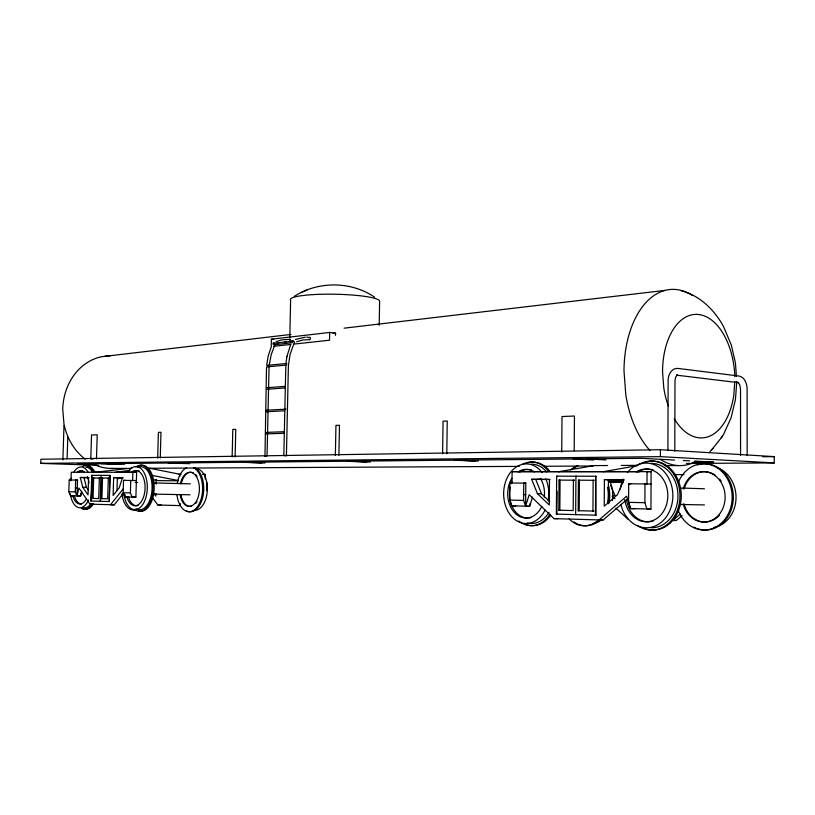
<?xml version="1.0" encoding="UTF-8"?>
<svg xmlns="http://www.w3.org/2000/svg" width="815" height="815" viewBox="0 0 815 815"><rect width="100%" height="100%" fill="white"/><g stroke="black" fill="none" stroke-linecap="round" stroke-linejoin="round"><path stroke-width="1.22" d="M667.913 449.962L668.117 380.992C667.862 375.236 671.499 367.575 678.233 368.462L739.205 376.061C744.91 377.345 747.08 384.008 747.111 389.203L747.172 455.605M674.8 451.265L674.983 381.033L675.574 377.304L677.326 374.869L676.521 375.155L738.512 382.673L738.054 382.255L739.745 384.731L740.529 389.346L740.56 455.544M532.541 497.089L529.648 506.247L511.749 505.86L509.762 500.115L509.946 482.979L511.983 483.04L512.105 471.651L651.093 471.64L650.951 509.039L646.906 508.978L644.899 502.682L644.971 483.886L651.042 484.09M647.049 471.467L646.998 483.957L628.701 483.774L628.61 502.366L630.616 508.601L650.951 509.039M660.415 449.727L774.24 456.614L774.25 462.91L660.394 456.634L660.415 449.727L40.893 459.242L40.75 463.378L98.747 465.345M604.384 479.617L604.231 506.186L617.373 494.776L624.076 479.699L604.384 479.617L623.709 479.831M608.306 503.731L608.438 479.76M574.188 450.644L574.453 416.037L562.004 416.526L561.718 452.07M578.181 510.699L578.405 480.188L594.155 480.29L593.137 480.259L592.933 511.076L593.952 511.087L578.181 510.699L579.2 510.71L579.424 480.218L578.405 480.188M595.979 515.182L595.724 476.235L595.47 515.182L595.979 515.182L556.36 514.082L556.676 476.164L596.234 476.255M529.668 503.945L529.648 506.247L525.573 506.186L523.587 500.379L523.76 483.071L525.807 483.132L525.573 506.186L529.19 494.705L553.976 518.615L603.039 520.041L627.845 498.719M557.053 491.343L556.869 514.082L556.36 514.082M558.825 510.21L559.07 480.096L574.432 480.198L573.414 480.167L573.19 510.567L558.825 510.21L559.844 510.221L560.088 480.137L559.07 480.096M442.606 453.823L443.065 421.192L447.231 421.029L446.793 453.761M379.199 325.246L379.617 301.061A44.642 6.214 1.1 0 0 331.939 294.184A44.642 6.214 1.1 0 0 290.609 300.236L289.794 338.256M335.505 335.362L335.546 333.162L329.668 332.449L329.515 340.212L293.481 344.144M335.362 455.412L335.943 425.399L339.468 425.257L338.897 455.361M285.821 365.395L283.834 455.585L285.902 455.656L286.422 455.646L288.398 365.517L290.059 354.505L293.665 344.368M269.052 367.29L267.035 455.931L264.967 455.921L266.515 367.168M271.232 346.579L271.405 339.193L329.668 332.449M232.153 456.94L232.815 429.444L235.769 429.332L235.117 456.899M205.166 478.945L205.278 474.381L202.966 474.31M206.603 490.793L206.806 482.409M155.879 493.717L155.818 496.111L153.75 493.34M156.144 484.141L156.276 479.352M157.682 458.04L158.395 432.368L160.973 432.266L160.27 457.999M179.769 476.439L179.83 474.259L149.451 468.228M113.652 477.621L113.122 495.459L119.235 487.757L122.495 477.651L113.652 477.621L122.077 477.743M116.983 490.436L117.36 477.722M81.745 491.425L80.665 495.897L70.528 495.693L68.827 491.74L69.204 480.004L71.027 480.055L71.272 472.242L136.614 472.272L135.901 497.17L124.909 496.946L123.157 492.769L123.523 480.371L136.37 480.565M128.648 497.007L124.909 496.946L124.98 494.583M135.901 497.17L132.152 497.109L130.39 492.912L130.746 480.422M132.631 480.473L132.865 472.16M80.736 493.656L80.665 495.897L77.007 495.836L75.296 491.863L75.673 480.045L77.507 480.096L77.007 495.836L78.892 487.991L89.986 504.128L114.222 504.821L123.31 493.462M109.241 501.541L90.934 501.042L91.718 475.318L110.015 475.369L109.241 501.541L110.015 475.369M91.688 491.251L90.934 501.042M92.105 477.784L91.718 475.318M92.136 498.393L92.757 477.987L100.265 478.038L99.338 478.018L98.717 498.566L92.136 498.393L93.053 498.413L93.684 478.008L92.757 477.987M96.465 458.947L97.209 434.772L91.535 434.996L90.791 459.028L93.063 458.998M100.989 498.617L101.62 478.028L109.241 478.079L108.314 478.059L107.692 498.79L100.989 498.617L101.916 498.637L102.537 478.048L101.62 478.028M62.887 459.843L63.988 425.613M67.115 458.682L67.798 437.197M734.814 381.42L733.734 395.703A61.838 36.043 86.5 0 1 674.188 418.564M736.801 381.4L735.425 399.656L731.024 417.942L723.476 434.589L721.275 437.787M286.004 363.052L286.625 358.335M269.225 365.059L271.283 354.372L274.319 346.487M266.699 364.865L268.267 355.758L271.13 347.322M292.554 341.811L293.013 341.118L273.677 343.278L273.29 344.348M287.043 356.135L290.446 345.224M286.615 358.406L287.063 356.053M265.7 432.561L265.792 433.774M286.534 363.653L286.513 364.753M709.967 451.642L713.013 448.209M711.577 450.023L722.477 436.27M123.36 488.654L110.504 504.77L114.222 504.821M178.994 505.646L180.635 503.701M680.443 514.02L672.63 520.469L676.267 520.49L682.124 515.671M294.215 296.426C318.074 280.91 351.051 281.083 374.564 297.149M301.071 292.605L303.761 291.403M304.647 291.006L307.072 289.916M286.809 363.48L267.493 365.293L267.025 365.986L267.615 366.801M296.579 341.78L302.844 339.977L308.172 339.743M295.448 339.468L305.309 337.155M276.102 341.648L281.725 339.886L288.734 339.397M277.222 343.93L278.475 343.421M608.194 480.84L614.337 479.699M603.334 471.702L637.758 465.579M558.438 471.753L594.216 465.599L607.623 465.528M117.431 478.741L122.332 478.079M115.19 472.303L129.87 470.377M94.642 472.323L131.959 468.075M291.016 334.435L101.396 356.756A56.357 48.33 86.4 0 0 62.724 408.957L63.977 424.004A56.357 48.33 86.4 0 0 85.331 459.263M344.103 328.18L665.193 290.374M333.06 333.447L335.546 333.162M273.952 344.776L292.086 342.769M273.708 346.304L291.006 344.419M267.768 366.791L285.882 365.12M264.488 455.87L265.282 455.86M267.147 387.716L285.27 386.371M267.106 389.244L285.24 387.93M284.771 341.984L286.106 341.882M273.677 343.278L274.248 343.533M285.984 409.15L266.485 410.22L266.444 411.697M266.607 411.738L284.741 410.77M284.282 431.716L266.281 432.398M266.098 433.896L284.252 433.274M40.75 463.378L660.394 456.634M762.779 456.726L774.24 456.614M693.29 462.278L713.655 462.136L694.737 461.127M686.413 463.47L774.25 462.91M621.275 465.457L636.454 465.375M110.636 468.452L127.181 468.37M147.556 468.268L519.287 466.384M543.473 466.262L593.116 466.007M664.408 465.65L678.416 465.579M120.233 472.293L136.614 472.272M639.775 471.661L512.105 471.651M647.324 471.651L651.093 471.64M673.995 474.595L683.968 474.605M178.617 474.361L181.154 474.361M202.741 474.381L205.278 474.381M80.308 477.488L88.57 477.519L88.04 494.909L82.743 487.248L80.308 477.488L86.706 477.59M531.675 479.322L549.483 479.393L549.259 504.984L537.431 493.656L531.675 479.322L549.972 479.526M88.927 477.6L83.965 477.58L86.41 487.329L88.397 490.192M609.039 481.869L620.898 481.94L610.354 481.981M69.204 480.004L77.507 480.096M178.475 480.779L158.538 480.646L152.507 479.485M509.946 482.979L525.807 483.132M553.976 518.615L558.051 518.646M603.039 520.041L598.974 520.021L626.654 496.162L630.616 508.601L634.661 508.662M576.164 514.622L575.655 514.622L575.94 476.204L576.45 476.225M89.986 504.128L93.664 504.179M152.11 497.221L157.866 505.005L161.288 505.055M511.749 505.86L515.813 505.921M100.235 501.286L101.019 475.349M70.528 495.693L74.175 495.754M152.425 494.094L190.038 494.797M680.525 504.485L704.435 504.923M68.827 491.74L75.296 491.863M123.157 492.769L130.39 492.912M509.762 500.115L523.587 500.379M628.61 502.366L644.899 502.682M82.743 487.248L86.41 487.329M75.428 487.92L77.252 487.961M523.648 494.603L525.685 494.654M135.188 482.47L137.694 482.531M153.984 482.938L190.323 483.845M537.431 493.656L541.506 493.747L549.697 501.571M612.534 495.479L614.968 495.54L610.629 485.363M123.523 480.371L125.398 480.422M119.53 477.641L123.248 477.743M157.866 505.005L179.952 505.616M672.538 520.378L676.267 520.49M680.566 488.012L704.455 488.766M628.701 483.774L630.729 483.845M106.836 463.633L124.542 464.244M101.131 463.684L121.323 464.387M537.564 479.342L541.629 479.485M611.393 481.889L615.05 482.011M96.425 464.57L77.333 463.918L641.782 458.315L674.565 460.057M306.725 337.135L308.141 337.186M556.676 476.164L557.185 476.184M168.338 463.022L189.681 463.674M617.454 479.668L621.509 479.821M285.668 455.585L286.432 455.636M246.069 462.248L264.906 462.971M243.104 462.278L261.921 463.002M350.165 461.209L370.326 462.054M346.62 461.249L366.77 462.085M458.244 460.139L478.252 461.046M454.057 460.18L475.318 461.147M585.69 458.876L605.993 459.905M573.23 458.998L593.554 460.017M683.388 460.526L689.694 460.862M271.405 339.193L273.718 339.447M151.692 475.339L178.444 480.555M612.32 479.78L623.22 482.582M681.197 290.721C699.881 295.56 714.46 309.934 723.506 326.499L731.35 345.132L735.415 362.838L736.434 376.449M274.482 343.441L273.932 343.095A1.233 0.642 43.5 0 0 273.147 343.176L273.106 343.594A1.375 0.723 43.5 0 0 273.341 344.124M612.228 496.274L614.958 498.76M615.957 508.203L627.896 519.124M535.75 479.464L541.506 493.747M124.471 494.573L124.909 496.946M275.083 344.215A1.375 0.723 43.5 0 1 275.164 344.48L275.124 344.888A1.233 0.642 43.4 0 1 274.339 344.979M289.366 340.212A1.263 0.795 -85.2 0 1 290.69 339.926A1.263 0.795 -85.2 0 1 290.252 341.954M293.93 342.932A1.253 0.662 43.2 0 0 294.48 342.748L294.531 342.331A1.396 0.744 43.2 0 0 293.838 341.271L293.288 340.925A1.253 0.662 43.2 0 0 292.463 341.016L292.422 341.434A1.396 0.744 43.2 0 0 292.656 341.974M308.946 337.746A1.284 0.815 -85 0 1 310.118 337.624A1.284 0.815 -85 0 1 310.108 339.417A1.284 0.815 -85 0 1 308.946 339.549M696.163 461.188A88.224 52.313 86.5 0 1 660.527 459.497M649.962 450.451A88.224 52.313 86.5 0 1 625.808 394.857L623.995 370.937A88.224 52.313 86.5 0 1 692.2 295.346M113.163 468.462A56.357 48.33 86.4 0 1 92.574 463.776M105.145 356.124A56.357 48.33 86.4 0 1 110.219 355.829M668.422 406.247A61.838 36.043 86.5 0 1 663.807 388.144L662.554 371.589A61.838 36.043 86.5 0 1 697.762 314.427A61.838 36.043 86.5 0 1 734.835 376.713M180.359 483.743A17.064 9.851 -88.2 0 1 195.732 475.654A17.064 9.851 -88.2 0 1 195.009 503.181A17.064 9.851 -88.2 0 1 180.074 494.603M195.671 474.575A17.054 9.851 -88.2 0 1 197.047 476.296M197.047 501.571A17.054 9.851 -88.2 0 1 195.661 503.456M191.617 506.176A17.054 9.851 -88.2 0 1 180.94 494.623M181.236 483.764A17.054 9.851 -88.2 0 1 193.328 472.873M193.389 467.627A22.453 12.969 -88.2 0 1 202.497 491.333A22.453 12.969 -88.2 0 1 190.18 511.708A22.453 12.969 -88.2 0 1 176.926 494.868M177.232 483.387A22.453 12.969 -88.2 0 1 186.686 467.667M194.541 467.667A22.443 12.969 -88.2 0 1 203.149 495.347A22.443 12.969 -88.2 0 1 186.706 510.903M195.631 468.584A20.884 12.123 -88.2 0 1 207.346 489.632A20.884 12.123 -88.2 0 1 194.551 510.322M128.037 471.926A21.587 11.838 -88 0 1 145.753 476.612A21.587 11.838 -88 0 1 139.66 507.959A21.587 11.838 -88 0 1 123.849 493.483M131.714 472.18A17.614 9.658 -88 0 1 144.255 480.29A17.614 9.658 -88 0 1 139.548 503.701A17.614 9.658 -88 0 1 126.763 496.732M138.132 505.545A17.604 9.668 -88 0 1 128.393 496.763M133.334 472.231A17.604 9.668 -88 0 1 139.131 470.836M137.613 467.474A21.526 11.868 -88 0 1 152.079 488.419A21.526 11.868 -88 0 1 136.421 508.927M135.84 466.954A23.085 12.724 -88 0 1 152.955 488.44A23.085 12.724 -88 0 1 134.628 509.385M139.732 465.589A23.065 12.724 -88 0 1 154.178 488.46A23.065 12.724 -88 0 1 138.438 510.893M135.83 509.548A21.271 11.655 -88 0 1 130.797 508.968M135.708 509.161A21.292 11.655 -88 0 1 121.985 493.768M82.763 466.384A21.852 11.4 -87.9 0 1 93.644 471.997M92.115 504.098A21.852 11.4 -87.9 0 1 81.449 508.448M85.677 467.087A20.385 10.626 -87.9 0 1 92.584 472.13M89.844 505.269A20.385 10.626 -87.9 0 1 82.58 507.45M86.91 465.66A21.842 11.4 -87.9 0 1 94.835 472.028M93.297 504.118A21.842 11.4 -87.9 0 1 82.631 508.458M73.941 472.007A20.436 10.605 -87.8 0 1 87.928 471.987M88.509 500.003A20.436 10.605 -87.8 0 1 78.108 507.46A20.436 10.605 -87.8 0 1 70.253 493.686M70.671 480.707A20.436 10.605 -87.8 0 1 71.272 478.252M77.231 472.252A16.677 8.659 -87.8 0 1 84.546 472.242M87.409 476.643A16.677 8.659 -87.8 0 1 88.967 483.101M86.196 499.289A16.677 8.659 -87.8 0 1 72.708 495.5M81.469 504.037A16.657 8.659 -87.9 0 1 74.287 495.53M78.811 472.293A16.657 8.659 -87.9 0 1 82.509 470.734M719.614 515.039A25.173 21.455 88 0 1 684.08 504.006M684.172 488.878A25.173 21.455 88 0 1 709.896 472.557M710.975 472.934A25.173 21.455 88 0 1 715.122 475.084M719.625 479.118A25.173 21.455 88 0 1 721.153 481.095M683.245 488.847A25.194 21.455 88 0 1 716.365 476.704A25.194 21.455 88 0 1 716.12 517.525A25.194 21.455 88 0 1 683.164 503.996M717.231 467.627A30.776 26.314 87.9 0 1 736.027 497.384A30.776 26.314 87.9 0 1 717.2 526.612M716.09 526.948A30.776 26.314 87.9 0 1 713.838 527.458M697.365 464.957A33.12 28.24 88 0 1 733.337 497.333A33.12 28.24 88 0 1 697.263 528.619M696.102 528.181A33.12 28.24 88 0 1 693.809 527.111M678.375 482.297A33.15 28.24 88 0 1 721.784 471.457A33.15 28.24 88 0 1 720.827 523.617A33.15 28.24 88 0 1 677.886 509.497M637.004 465.722A34.525 28.464 88.9 0 1 679.955 495.367A34.525 28.464 88.9 0 1 637.646 525.614M645.083 462.329A34.495 28.454 88.9 0 1 681.259 496.019A34.495 28.454 88.9 0 1 644.808 528.64M636.169 471.916A26.386 21.669 89 0 1 666.324 485.934A26.386 21.669 89 0 1 651.929 520.887A26.386 21.669 89 0 1 624.769 499.595M627.397 472.557A32.335 26.559 89 0 1 667.862 476.734A32.335 26.559 89 0 1 657.99 524.565A32.335 26.559 89 0 1 620.826 504.393M620.215 489.092A32.335 26.559 89 0 1 623.261 479.139M653.131 521.07A26.345 21.669 89 0 1 626.531 499.636M637.921 471.987A26.345 21.669 89 0 1 653.314 469.99M651.083 463.348A32.213 26.549 88.9 0 1 677.968 495.938A32.213 26.549 88.9 0 1 650.849 527.753M599.881 519.889A30.634 24.175 89.7 0 1 578.732 524.503M577.733 524.106A30.634 24.175 89.7 0 1 573.892 521.926M574.3 468.014A30.634 24.175 89.7 0 1 576.195 466.883M608.408 485.18A30.634 24.175 89.7 0 1 608.846 503.507M598.658 519.878A30.664 24.175 89.7 0 1 569.206 518.961M570.418 470.021A30.664 24.175 89.7 0 1 577.947 465.538M607.725 487.36A30.664 24.175 89.7 0 1 607.623 503.476M609.773 481.084A28.474 22.545 89.6 0 1 612.422 500.573M601.113 520.255A28.474 22.545 89.6 0 1 593.269 523.485M522.109 464.489A31.836 24.206 -89.8 0 1 548.536 471.284M550.013 514.204A31.836 24.206 -89.8 0 1 518.748 520.989M526.398 463.195A31.805 24.206 -89.8 0 1 549.85 471.335M550.726 515.131A31.805 24.206 -89.8 0 1 525.797 524.361M545.011 510.18A29.809 22.576 -89.8 0 1 512.492 517.423A29.809 22.576 -89.8 0 1 509.243 474.116A29.809 22.576 -89.8 0 1 542.189 472.608M545.816 478.853A29.809 22.576 -89.8 0 1 548.149 500.736M531.298 464.143A29.697 22.576 -89.8 0 1 546.631 471.916M548.994 512.37A29.697 22.576 -89.8 0 1 527.213 523.036M517.973 471.895A24.318 18.419 -89.8 0 1 534.263 471.875M540.457 478.425A24.318 18.419 -89.8 0 1 544.328 497.15M541.883 506.207A24.318 18.419 -89.8 0 1 515.477 513.603A24.318 18.419 -89.8 0 1 511.851 478.324M531.003 517.668A24.287 18.419 -89.8 0 1 528.589 518.014M527.386 518.024A24.287 18.419 -89.8 0 1 509.986 499.666M509.783 498.454A24.287 18.419 -89.8 0 1 510.119 487.258M511.097 483.713A24.287 18.419 -89.8 0 1 511.983 481.482M519.746 471.966A24.287 18.419 -89.8 0 1 531.462 469.909"/></g></svg>
